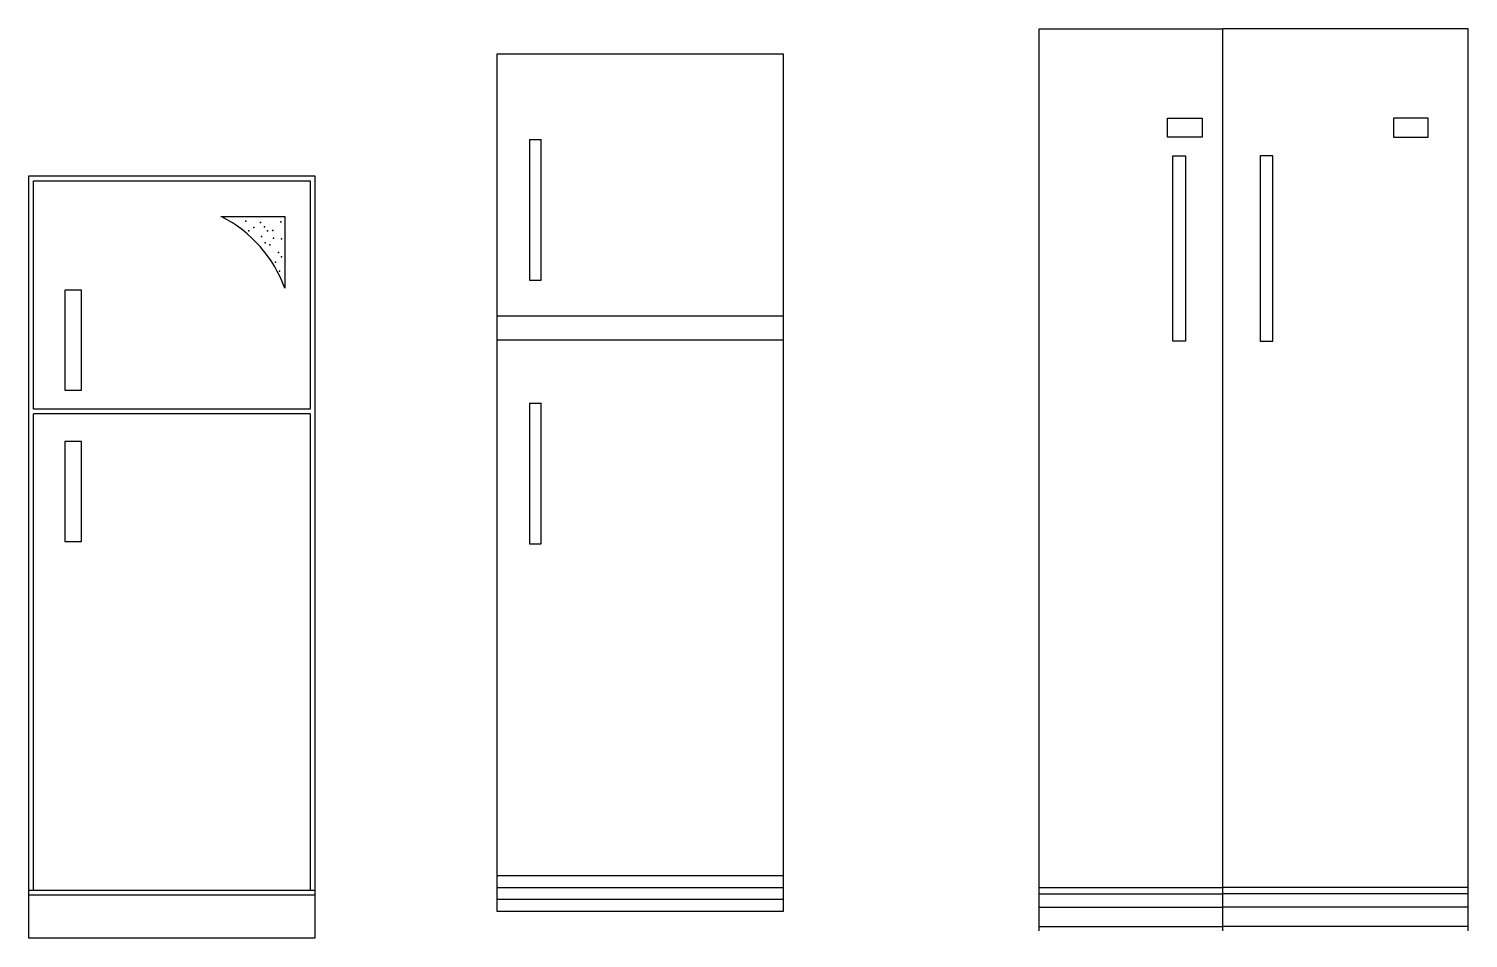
# Model space of a CAD drawing. Header units: millimetres. Extents: x 802 to 11587, y 857 to 9680.
# Drawn here: x 8418 to 11438, y 7771 to 9680 of the extents above; entities that cross this region are included whole.
import ezdxf

# ---------------------------------------------------------------- set-up
doc = ezdxf.new("R2010")
doc.units = ezdxf.units.MM

msp = doc.modelspace()

# ---------------------------------------------------------------- linework, layer by layer
at = {"color": 0}
for p, q in [((10537.5, 7786.4), (10537.5, 9679.9)), ((10537.5, 9679.9), (10922.9, 9679.9)), ((10922.9, 7786.4), (10922.9, 9679.9)), ((11437.5, 9679.9), (10922.9, 9679.9)), ((10922.9, 7786.4), (10922.9, 9679.9)), ((11437.5, 7786.4), (11437.5, 9679.9)), ((8418.4, 9371.1), (9018.4, 9371.1)), ((8418.4, 7771.1), (8418.4, 9371.1)), ((8428.4, 9361.1), (9008.4, 9361.1)), ((8428.4, 8881.7), (8428.4, 9361.1)), ((9008.4, 9361.1), (9008.4, 8881.7)), ((9018.4, 9371.1), (9018.4, 7771.1)), ((8821.1, 9286), (8955.3, 9286)), ((8955.3, 9286), (8955.3, 9135.5)), ((8493.7, 9131.3), (8493.7, 8921.7)), ((8529.1, 9131.3), (8493.7, 9131.3)), ((8529.1, 8921.7), (8529.1, 9131.3)), ((8493.7, 8921.7), (8529.1, 8921.7)), ((9008.4, 8881.7), (8428.4, 8881.7)), ((9008.4, 8871.7), (8428.4, 8871.7)), ((8428.4, 7871.1), (8428.4, 8871.7)), ((9008.4, 8871.7), (9008.4, 7871.1)), ((8493.7, 8813.7), (8493.7, 8604)), ((8529.1, 8813.7), (8493.7, 8813.7)), ((8529.1, 8604), (8529.1, 8813.7)), ((8493.7, 8604), (8529.1, 8604)), ((9018.4, 7871.1), (8418.4, 7871.1)), ((9018.4, 7861.1), (8418.4, 7861.1)), ((10537.5, 7877.4), (10922.9, 7877.4)), ((10537.5, 7864.4), (10922.9, 7864.4)), ((11437.5, 7877.4), (10922.9, 7877.4)), ((11437.5, 7864.4), (10922.9, 7864.4)), ((10537.5, 7836.4), (10922.9, 7836.4)), ((11437.5, 7836.4), (10922.9, 7836.4)), ((10537.5, 7795.4), (10922.9, 7795.4)), ((11437.5, 7795.4), (10922.9, 7795.4)), ((9018.4, 7771.1), (8418.4, 7771.1))]:
    msp.add_line(p, q, dxfattribs=at)
at = {"color": 0, "linetype": 'Continuous'}
for p, q in [((9401, 9627.1), (10001, 9627.1)), ((9401, 7827.1), (9401, 9627.1)), ((10001, 9627.1), (10001, 7827.1)), ((9468.9, 9447.6), (9493, 9447.6)), ((9468.9, 9447.6), (9468.9, 9152.6)), ((9493, 9152.6), (9493, 9447.6)), ((9468.9, 9152.6), (9493, 9152.6)), ((9401, 9077.1), (10001, 9077.1)), ((9401, 9027.1), (10001, 9027.1)), ((9468.9, 8893.8), (9468.9, 8598.8)), ((9468.9, 8893.8), (9493, 8893.8)), ((9493, 8598.8), (9493, 8893.8)), ((9468.9, 8598.8), (9493, 8598.8)), ((10001, 7902.1), (9401, 7902.1)), ((10001, 7877.1), (9401, 7877.1)), ((10001, 7852.1), (9401, 7852.1)), ((10001, 7827.1), (9401, 7827.1))]:
    msp.add_line(p, q, dxfattribs=at)
at = {"color": 0}
for points in [[(10879.4, 9492.1), (10879.4, 9452.6), (10806.9, 9452.6), (10806.9, 9492.1)], [(11281, 9492.1), (11281, 9452.6), (11353.5, 9452.6), (11353.5, 9492.1)], [(10844.4, 9413.1), (10844.4, 9024.1), (10817.9, 9024.1), (10817.9, 9413.1)], [(11001.4, 9413.1), (11001.4, 9024.1), (11027.9, 9024.1), (11027.9, 9413.1)]]:
    msp.add_lwpolyline(points, close=True, dxfattribs=at)
msp.add_arc((8699.5, 9043.1), 272, 19.855, 62.9184, dxfattribs=at)
for p in [(8873.8, 9275.8), (8904.1, 9273.2), (8947, 9274.5), (8880.1, 9255.6), (8890.2, 9263.1), (8906.6, 9244.2), (8912.9, 9264.4), (8919.3, 9255.6), (8930.6, 9256.8), (8931.9, 9240.4), (8948.3, 9239.1), (8914.2, 9230.3), (8924.3, 9226.5), (8942, 9210.1), (8935.7, 9189.9), (8948.3, 9201.3), (8944.5, 9171)]:
    msp.add_point(p, dxfattribs=at)

doc.saveas('drawing.dxf')
